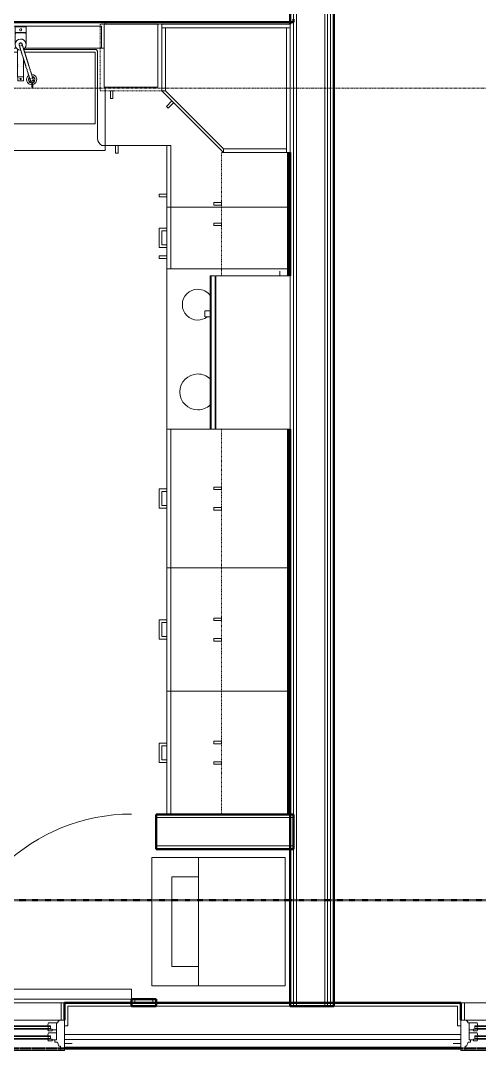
# Model space of a CAD drawing. Header units: inches. Extents: x -4218 to -1830, y 9767 to 12426.
# Drawn here: x -2992.3 to -2902.9, y 9979.8 to 10180.3 of the extents above; entities that cross this region are included whole.
import ezdxf

# ---------------------------------------------------------------- set-up
doc = ezdxf.new("R2010")
doc.units = ezdxf.units.IN
doc.header["$MEASUREMENT"] = 0
for name, pattern in [('Dash', [0.25, 0.125, -0.125]), ('Dash 1_16_', [0.125, 0.0625, -0.0625]), ('Grid Line 1_2_', [0.875, 0.5, -0.125, 0.125, -0.125])]:
    doc.linetypes.add(name, pattern=pattern)
for name, color, linetype, lineweight in [('0-1', 7, 'Continuous', 5), ('0-2', 252, 'Continuous', 9), ('A-DOOR-1', 10, 'Continuous', 9), ('A-DOOR-2', 50, 'Continuous', 20), ('A-GLAZ-1', 151, 'Continuous', 9), ('A-GLAZ-2', 151, 'Continuous', 20), ('A-WALL', 113, 'Continuous', 13), ('A-WALL-1', 7, 'Continuous', 50), ('A-WALL-2', 250, 'Continuous', 13), ('A-WALL-3', 253, 'Continuous', 9), ('A-WALL-4', 252, 'Continuous', 9), ('A-WALL-5', 254, 'Continuous', 9), ('A-WALL-7', 113, 'Continuous', 9), ('A-WALL-8', 113, 'Continuous', 50), ('C-PROP-LINE-1', 91, 'Dash 1_16_', 50), ('I-WALL-1', 7, 'Continuous', 50), ('P-SANR-FIXT-1', 10, 'Continuous', 9), ('P-SANR-FIXT-3', 252, 'Continuous', 9), ('Q-CASE', 31, 'Continuous', 9), ('Q-CASE-1', 253, 'Continuous', 9), ('Q-CASE-2', 252, 'Continuous', 9), ('Q-CASE-3', 10, 'Continuous', 9), ('Q-CASE-4', 10, 'Dash', 9), ('Q-CASE-5', 254, 'Continuous', 9), ('Q-SPCQ-1', 10, 'Continuous', 9), ('S-GRID-1', 1, 'Grid Line 1_2_', 9)]:
    doc.layers.add(name, color=color, linetype=linetype, lineweight=lineweight)

# ---------------------------------------------------------------- blocks, each defined once
blk = doc.blocks.new('Range - 24_ x 30_-V20-BACKGROUND - 2ND FLOOR')
at = {"layer": 'Q-SPCQ-1'}
blk.add_line((29.12, -22), (30, -22), dxfattribs=at)
for centre, radius, start, end in [((6.5, -6), 3.5, 360, 180), ((23.5, -6), 3, 0, 180), ((6.5, -6), 3.5, 180, 223.5728), ((6.5, -6), 3.5, 316.3809, 0), ((23.5, -6), 3, 180, 216.0867), ((23.5, -6), 3, 306.1227, 0), ((6.5, -6), 3.5, 261.0228, 278.9772)]:
    blk.add_arc(centre, radius, start, end, dxfattribs=at)
blk = doc.blocks.new('SWING - SINGLE - FLUSH - 36_ x 80_ - OFFSET PIVOT DOOR AT MAGIC PAK AND WASHER_DRYER-3199415-BACKGROUND - 2ND FLOOR')
at = {"layer": 'A-DOOR-1'}
blk.add_arc((18, -2.38), 36.07, 180, 266.8211, dxfattribs=at)
at = {"layer": 'A-DOOR-2'}
for p, q in [((16, -2.38), (16, -38.39)), ((18, -2.38), (16, -2.38)), ((18, -2.38), (18, -38.39)), ((18, -38.39), (16, -38.39))]:
    blk.add_line(p, q, dxfattribs=at)
blk = doc.blocks.new('Stacked Washer and Dryer - 26_x25_ - Private-1372850-BACKGROUND - 2ND FLOOR')
at = {"layer": 'P-SANR-FIXT-1'}
for p, q in [((0, 12.5), (26, 12.5)), ((0, 12.5), (0, -12.5)), ((16.90625, -12.5), (16.90625, 12.5)), ((26, 12.5), (26, -12.5)), ((22.09375, 8.75), (16.90625, 8.75)), ((22.09375, -8.75), (22.09375, 8.75)), ((16.90625, -8.75), (22.09375, -8.75)), ((26, -12.5), (0, -12.5))]:
    blk.add_line(p, q, dxfattribs=at)
blk = doc.blocks.new('30quot_MicrowaveVent_11166 - 70cm miele oven-2804781-BACKGROUND - 2ND FLOOR')
at = {"layer": 'Q-CASE-3'}
for p, q in [((8.88, 16.6), (7.69, 16.6)), ((7.69, 15.63), (7.69, 16.55)), ((8.88, 16.55), (8.88, 15.63)), ((15.68, 15.6), (-14.2, 15.6)), ((-14.2, 15.39), (-14.2, 15.6)), ((-14.2, 14.61), (-14.2, 15.39)), ((15.68, 15.39), (-14.2, 15.39)), ((15.68, 14.61), (-14.2, 14.61)), ((-14.2, 0), (-14.2, 14.49)), ((-14.2, 14.49), (15.68, 14.49)), ((15.68, 15.6), (15.68, 15.39)), ((15.68, 15.39), (15.68, 14.61)), ((15.68, 14.49), (15.68, 0)), ((-14.2, 0), (15.68, 0))]:
    blk.add_line(p, q, dxfattribs=at)
blk = doc.blocks.new('Base Cabinet 3 Drawer 230 - Base Cabinet 3 Drawer 230 27_-V22-BACKGROUND - 2ND FLOOR')
at = {"layer": 'Q-CASE-1'}
for p, q in [((-0.64, 24), (-1.14, 24)), ((2.11, 24), (2.61, 24)), ((-12.76, 0.37), (-12.76, 0))]:
    blk.add_line(p, q, dxfattribs=at)
at = {"layer": 'Q-CASE-2'}
for p, q in [((-12.76, 24), (14.24, 24)), ((-12.76, 23.25), (-12.76, 24)), ((14.24, 23.25), (-12.76, 23.25)), ((-12.76, 23.25), (-12.76, 0.37)), ((-0.64, 24), (-1.14, 24)), ((2.11, 24), (2.61, 24)), ((14.24, 24), (14.24, 23.25)), ((14.24, 15.6), (14.24, 23.25)), ((14.24, 14.49), (14.24, 14.61))]:
    blk.add_line(p, q, dxfattribs=at)
at = {"layer": 'Q-CASE-3'}
for p, q in [((2.61, 25.5), (-1.14, 25.5)), ((-1.14, 25.5), (-1.14, 24)), ((-0.64, 24), (-0.64, 25)), ((-0.64, 25), (2.11, 25)), ((2.11, 25), (2.11, 24)), ((2.61, 24), (2.61, 25.5))]:
    blk.add_line(p, q, dxfattribs=at)
at = {"layer": 'Q-CASE-5'}
for p, q in [((-0.64, 24), (-1.14, 24)), ((2.11, 24), (2.61, 24)), ((-12.76, 0), (14.24, 0))]:
    blk.add_line(p, q, dxfattribs=at)
blk = doc.blocks.new('Base Cabinet 3 Drawer 230 - Base Cabinet 3 Drawer 230 24_-V23-BACKGROUND - 2ND FLOOR')
at = {"layer": 'Q-CASE-1'}
for p, q in [((-0.64, 24), (-1.14, 24)), ((2.11, 24), (2.61, 24)), ((-11.26, 0.37), (-11.26, 0)), ((12.74, 0), (12.74, 0.37))]:
    blk.add_line(p, q, dxfattribs=at)
at = {"layer": 'Q-CASE-2'}
for p, q in [((-11.26, 24), (12.74, 24)), ((-11.26, 23.25), (-11.26, 24)), ((12.74, 23.25), (-11.26, 23.25)), ((-11.26, 23.25), (-11.26, 0.37)), ((-0.64, 24), (-1.14, 24)), ((2.11, 24), (2.61, 24)), ((12.74, 24), (12.74, 23.25)), ((12.74, 0.37), (12.74, 23.25))]:
    blk.add_line(p, q, dxfattribs=at)
at = {"layer": 'Q-CASE-3'}
for p, q in [((2.61, 25.5), (-1.14, 25.5)), ((-1.14, 25.5), (-1.14, 24)), ((-0.64, 24), (-0.64, 25)), ((-0.64, 25), (2.11, 25)), ((2.11, 25), (2.11, 24)), ((2.61, 24), (2.61, 25.5))]:
    blk.add_line(p, q, dxfattribs=at)
at = {"layer": 'Q-CASE-5'}
for p, q in [((-0.64, 24), (-1.14, 24)), ((2.11, 24), (2.61, 24)), ((-11.26, 0), (12.74, 0))]:
    blk.add_line(p, q, dxfattribs=at)
blk = doc.blocks.new('Single Door 1 Drawer 211 - 211 Base Cabinet Single Door1 Drawer 12_-2706434-BACKGROUND - 2ND FLOOR')
at = {"layer": 'Q-CASE-1'}
for p, q in [((-11.26, -0.37), (-11.26, 0)), ((0.74, 0), (0.74, -0.37)), ((-1.76, -24), (-1.27, -24))]:
    blk.add_line(p, q, dxfattribs=at)
at = {"layer": 'Q-CASE-2'}
for p, q in [((-11.26, -23.25), (-11.26, -0.37)), ((0.74, -0.37), (0.74, -23.25)), ((-11.26, -23.25), (-11.26, -24)), ((0.74, -23.25), (-11.26, -23.25)), ((-11.26, -24), (0.74, -24)), ((-7.14, -24), (-6.64, -24)), ((-3.39, -24), (-3.89, -24)), ((-1.76, -24), (-1.27, -24)), ((0.74, -24), (0.74, -23.25))]:
    blk.add_line(p, q, dxfattribs=at)
at = {"layer": 'Q-CASE-3'}
for p, q in [((-7.14, -24), (-7.14, -25.5)), ((-6.64, -25), (-6.64, -24)), ((-3.89, -24), (-3.89, -25)), ((-3.39, -25.5), (-3.39, -24)), ((-1.76, -24), (-1.76, -25.5)), ((-1.27, -25.5), (-1.27, -24)), ((-7.14, -25.5), (-3.39, -25.5)), ((-3.89, -25), (-6.64, -25)), ((-1.76, -25.5), (-1.27, -25.5))]:
    blk.add_line(p, q, dxfattribs=at)
at = {"layer": 'Q-CASE-5'}
blk.add_line((-11.26, 0), (0.74, 0), dxfattribs=at)
blk = doc.blocks.new('Base Cabinet Corner 197 - Base Cabinet Corner 197-2565125-BACKGROUND - 2ND FLOOR')
at = {"layer": 'Q-CASE-1'}
for p, q in [((12.74, 0), (12.74, -0.37)), ((10.24, -24), (10.73, -24)), ((-22.89, -36), (-23.26, -36))]:
    blk.add_line(p, q, dxfattribs=at)
at = {"layer": 'Q-CASE-2'}
for p, q in [((12.74, -0.37), (12.74, -24)), ((0.74, -23.25), (0.74, -36)), ((12.74, -23.25), (0.74, -23.25)), ((0.74, -23.25), (0.74, -24)), ((0.74, -24), (0.74, -36)), ((12.74, -24), (0.74, -24)), ((10.24, -24), (10.73, -24)), ((0.73, -34), (0.73, -33.51)), ((0.74, -36), (-10.64, -36))]:
    blk.add_line(p, q, dxfattribs=at)
at = {"layer": 'Q-CASE-3'}
for p, q in [((10.24, -24), (10.24, -25.5)), ((10.73, -25.5), (10.73, -24)), ((10.24, -25.5), (10.73, -25.5)), ((2.23, -33.51), (0.74, -33.51)), ((0.74, -34), (2.23, -34)), ((2.23, -34), (2.23, -33.51))]:
    blk.add_line(p, q, dxfattribs=at)
at = {"layer": 'Q-CASE-5'}
for p, q in [((-23.26, 0), (-22.89, 0)), ((-23.26, -36), (-23.26, 0)), ((-22.89, 0), (2.11, 0)), ((2.11, 0), (12.74, 0))]:
    blk.add_line(p, q, dxfattribs=at)
blk = doc.blocks.new('Vanity Cabinet-Double Door - 33_-V24-BACKGROUND - 2ND FLOOR')
at = {"layer": 'Q-CASE-1'}
for p, q in [((-15.76, -0.38), (-15.76, 0)), ((-15.76, 0), (-15.76, -0.38)), ((17.24, 0), (17.24, -0.38)), ((17.24, -0.38), (17.24, 0))]:
    blk.add_line(p, q, dxfattribs=at)
at = {"layer": 'Q-CASE-2'}
for p, q in [((-15.76, -5.06), (-15.76, -0.38)), ((-15.76, -0.38), (-15.76, -5.06)), ((-15.01, -0.75), (-15.01, -5.06)), ((16.49, -0.75), (-15.01, -0.75)), ((16.49, -5.06), (16.49, -0.75))]:
    blk.add_line(p, q, dxfattribs=at)
at = {"layer": 'Q-CASE-5'}
for p, q in [((-15.76, 0), (17.24, 0)), ((17.24, 0), (-15.76, 0)), ((17.24, 0), (-15.76, 0))]:
    blk.add_line(p, q, dxfattribs=at)
blk = doc.blocks.new('308 - 308 x 24_-2727436-BACKGROUND - 2ND FLOOR')
at = {"layer": 'Q-CASE'}
for p, q in [((-11.25, -13.19), (-12, -13.19)), ((-12, -13.19), (0, -25.19)), ((0, -24.44), (-11.25, -13.19)), ((0, -25.19), (0, -24.44))]:
    blk.add_line(p, q, dxfattribs=at)
at = {"layer": 'Q-CASE-3'}
for p, q in [((13, -0.19), (-12, -0.19)), ((-12, -0.19), (-12, -0.94)), ((-11.25, -0.94), (-12, -0.94)), ((-12, -0.94), (-12, -13.19)), ((-12, -0.94), (13, -0.94)), ((12.25, -0.94), (-11.25, -0.94)), ((-11.25, -0.94), (-11.25, -13.19)), ((-11.25, -13.19), (-11.25, -0.94)), ((12.25, -24.44), (12.25, -0.94)), ((13, -0.94), (12.25, -0.94)), ((12.25, -0.94), (12.25, -25.19)), ((13, -0.94), (13, -0.19)), ((13, -25.19), (13, -0.94)), ((-12, -13.19), (-11.25, -13.19)), ((-11.25, -13.19), (0, -24.44)), ((-10.05, -15.14), (-11.11, -16.2)), ((-10.76, -16.55), (-9.7, -15.49)), ((-11.11, -16.2), (-10.76, -16.55)), ((0, -24.44), (12.25, -24.44)), ((12.25, -24.44), (0, -24.44)), ((0, -24.44), (0, -25.19)), ((0, -25.19), (12.25, -25.19)), ((12.25, -25.19), (12.25, -24.44)), ((12.25, -25.19), (13, -25.19))]:
    blk.add_line(p, q, dxfattribs=at)
blk = doc.blocks.new('300 Series Wall Hung Cabinet_301 - 12_ x 24_-2732593-BACKGROUND - 2ND FLOOR')
at = {"layer": 'Q-CASE-3'}
for p, q in [((5.25, -0.19), (-5.25, -0.19)), ((-5.25, -0.19), (-5.25, -12.44)), ((5.25, -12.44), (5.25, -0.19)), ((-5.25, -12.44), (5.25, -12.44)), ((-4, -13.19), (-3.51, -13.19)), ((-4, -13.19), (-4, -14.69)), ((-3.51, -14.69), (-3.51, -13.19)), ((-4, -14.69), (-3.51, -14.69))]:
    blk.add_line(p, q, dxfattribs=at)
at = {"layer": 'Q-CASE-4'}
for p, q in [((6, -0.19), (-6, -0.19)), ((-6, -0.19), (-6, -13.19)), ((6, -13.19), (6, -0.19)), ((-6, -13.19), (6, -13.19))]:
    blk.add_line(p, q, dxfattribs=at)
blk = doc.blocks.new('Base Cabinet 3 Drawer 230 - Base Cabinet 3 Drawer 230 24_-V25-BACKGROUND - 2ND FLOOR')
at = {"layer": 'Q-CASE-1'}
for p, q in [((-11.26, -0.37), (-11.26, 0)), ((12.74, -0.37), (12.74, -23.25)), ((-1.14, -24), (-0.64, -24)), ((2.61, -24), (2.11, -24)), ((12.74, -24), (12.74, -23.25))]:
    blk.add_line(p, q, dxfattribs=at)
at = {"layer": 'Q-CASE-2'}
for p, q in [((-11.26, -23.25), (-11.26, -0.37)), ((-11.26, -23.25), (-11.26, -24)), ((12.74, -23.25), (-11.26, -23.25)), ((-11.26, -24), (12.74, -24)), ((-1.14, -24), (-0.64, -24)), ((2.61, -24), (2.11, -24))]:
    blk.add_line(p, q, dxfattribs=at)
at = {"layer": 'Q-CASE-3'}
for p, q in [((-1.14, -24), (-1.14, -25.5)), ((-0.64, -25), (-0.64, -24)), ((2.11, -24), (2.11, -25)), ((2.61, -25.5), (2.61, -24)), ((-1.14, -25.5), (2.61, -25.5)), ((2.11, -25), (-0.64, -25))]:
    blk.add_line(p, q, dxfattribs=at)
at = {"layer": 'Q-CASE-5'}
for p, q in [((-11.26, 0), (12.74, 0)), ((12.74, 0), (12.74, -0.37)), ((-1.14, -24), (-0.64, -24)), ((2.61, -24), (2.11, -24))]:
    blk.add_line(p, q, dxfattribs=at)
blk = doc.blocks.new('kitchen_faucet_14143 - kitchen_faucet_14143-2439044-BACKGROUND - 2ND FLOOR')
at = {"layer": 'P-SANR-FIXT-1'}
for p, q in [((-6.3, 0.57), (-7.09, 0.57)), ((-7.09, -0.57), (-7.09, 0.57)), ((-0.9, 0.59), (-6.3, 0.59)), ((-6.3, 0.57), (-6.3, 0.59)), ((-6.3, 0.42), (-6.3, 0.5)), ((-6.3, 0.3), (-6.3, 0.4)), ((-6.3, 0.29), (-6.3, 0.15)), ((-6.3, 0.15), (-6.3, 0.29)), ((-6.3, 0.15), (-6.3, -0.15)), ((-6.3, -0.15), (-6.3, 0.15)), ((-3.97, 0.59), (-4.89, 0.59)), ((2.26, 1.08), (0, 1.08)), ((2.34, 1.02), (2.1, 1.02)), ((2.26, 1.08), (2.26, -1.08)), ((3.44, 1.08), (2.34, 1.08)), ((2.34, -1.08), (2.34, 1.08)), ((3.44, 1.08), (3.44, -1.08)), ((-7.41, -2.04), (-6.99, -1.91)), ((-7.09, -0.57), (-6.3, -0.57)), ((-6.3, -0.15), (-6.3, -0.29)), ((-6.3, -0.29), (-6.3, -0.15)), ((-6.3, -0.4), (-6.3, -0.3)), ((-6.3, -0.5), (-6.3, -0.42)), ((-6.3, -0.59), (-6.3, -0.51)), ((-6.3, -0.59), (-2.83, -0.59)), ((-4.89, -0.59), (-3.97, -0.59)), ((-0.94, -0.59), (-0.9, -0.59)), ((0, -1.08), (2.26, -1.08)), ((2.1, -1.02), (2.34, -1.02)), ((2.34, -1.08), (3.44, -1.08)), ((-7.58, -2.2), (-8.24, -2.2)), ((-8.24, -2.4), (-7.58, -2.4)), ((-6.81, -2.46), (-7.23, -2.59))]:
    blk.add_line(p, q, dxfattribs=at)
at = {"layer": 'P-SANR-FIXT-1', "flags": 128}
for points in [[(-0.06, 0.29), (-0.07, 0.29), (-0.07, 0.29), (-0.07, 0.29), (-0.07, 0.29), (-0.07, 0.29), (-0.08, 0.28), (-0.08, 0.28), (-0.09, 0.28), (-0.1, 0.28), (-0.1, 0.28), (-0.11, 0.27), (-0.26, 0.23), (-0.28, 0.22), (-0.3, 0.22), (-0.46, 0.16), (-0.49, 0.16), (-0.51, 0.15), (-0.54, 0.14), (-0.57, 0.13), (-0.6, 0.12), (-0.63, 0.11), (-0.66, 0.1), (-0.69, 0.09), (-0.72, 0.08), (-0.75, 0.07), (-0.78, 0.06), (-0.82, 0.05), (-0.85, 0.04), (-0.89, 0.03), (-0.92, 0.02), (-0.96, 0.01), (-1, 0), (-1.04, -0.02), (-1.07, -0.03), (-1.11, -0.04), (-1.15, -0.05), (-1.2, -0.07), (-1.24, -0.08), (-1.28, -0.09), (-1.32, -0.11), (-1.37, -0.12), (-1.41, -0.14), (-1.46, -0.15), (-1.5, -0.16), (-1.55, -0.18), (-1.6, -0.19), (-1.65, -0.21), (-1.69, -0.23), (-1.74, -0.24), (-1.79, -0.26), (-2.49, -0.48), (-2.55, -0.5), (-2.61, -0.51), (-2.67, -0.53), (-2.72, -0.55), (-2.78, -0.57), (-2.84, -0.59), (-2.9, -0.61), (-2.96, -0.62), (-3.02, -0.64), (-3.08, -0.66), (-3.14, -0.68), (-3.19, -0.7), (-3.25, -0.72), (-3.31, -0.74), (-3.37, -0.76), (-3.43, -0.77), (-3.49, -0.79), (-3.55, -0.81), (-3.61, -0.83), (-3.67, -0.85), (-3.73, -0.87), (-3.79, -0.89), (-3.85, -0.91), (-3.91, -0.92), (-3.97, -0.94), (-4.03, -0.96), (-4.09, -0.98), (-4.15, -1), (-4.21, -1.02), (-4.26, -1.04), (-4.32, -1.05), (-4.94, -1.25), (-4.99, -1.27), (-5.04, -1.28), (-5.09, -1.3), (-5.15, -1.31), (-5.2, -1.33), (-5.44, -1.41), (-5.48, -1.42), (-5.53, -1.43), (-5.57, -1.45), (-5.62, -1.46), (-5.66, -1.48), (-5.7, -1.49), (-5.75, -1.5), (-5.79, -1.52), (-5.83, -1.53), (-5.87, -1.54), (-5.91, -1.56), (-5.95, -1.57), (-5.99, -1.58), (-6.02, -1.59), (-6.06, -1.6), (-6.1, -1.61), (-6.13, -1.63), (-6.17, -1.64), (-6.2, -1.65), (-6.23, -1.66), (-6.26, -1.67), (-6.3, -1.68), (-6.33, -1.69), (-6.36, -1.7), (-6.38, -1.71), (-6.41, -1.71), (-6.44, -1.72), (-6.47, -1.73), (-6.49, -1.74), (-6.52, -1.75), (-6.54, -1.76), (-6.57, -1.76), (-6.59, -1.77), (-6.61, -1.78), (-6.63, -1.78), (-6.65, -1.79), (-6.67, -1.8), (-6.69, -1.8), (-6.71, -1.81), (-6.73, -1.81), (-6.74, -1.82), (-6.76, -1.82), (-6.77, -1.83), (-6.79, -1.83), (-6.8, -1.84), (-6.81, -1.84), (-6.83, -1.84), (-6.84, -1.85), (-6.85, -1.85), (-6.86, -1.85), (-6.87, -1.86), (-6.87, -1.86), (-6.88, -1.86), (-6.89, -1.86), (-6.89, -1.87), (-6.9, -1.87), (-6.9, -1.87), (-6.9, -1.87), (-6.91, -1.87), (-6.91, -1.87), (-6.91, -1.87)], [(0.27, 0.18), (0.21, 0.23), (0.15, 0.28), (0.08, 0.3), (0, 0.3), (-0.08, 0.28), (-0.15, 0.25), (-0.2, 0.2), (-0.24, 0.13), (-0.27, 0.06), (-0.27, 0.01)], [(-0.22, -0.16), (-0.17, -0.22), (-0.1, -0.26), (-0.03, -0.28), (0.05, -0.29), (0.13, -0.27), (0.19, -0.23), (0.25, -0.18), (0.29, -0.12), (0.31, -0.04), (0.32, 0.03), (0.3, 0.11), (0.27, 0.18)], [(-6.61, -1.94), (-6.67, -1.9), (-6.74, -1.87), (-6.82, -1.86), (-6.9, -1.87), (-6.97, -1.9), (-7.03, -1.94), (-7.08, -2), (-7.1, -2.08), (-7.11, -2.15)], [(-0.25, -0.39), (-0.27, -0.4), (-0.3, -0.4), (-0.32, -0.41), (-0.35, -0.42), (-0.38, -0.43), (-0.41, -0.44), (-0.44, -0.45), (-0.46, -0.46), (-0.5, -0.47), (-0.53, -0.48), (-0.56, -0.49), (-0.59, -0.5), (-0.62, -0.51), (-0.66, -0.52), (-0.69, -0.53), (-0.73, -0.54), (-0.77, -0.55), (-0.8, -0.56), (-0.84, -0.58), (-0.88, -0.59), (-0.92, -0.6), (-0.96, -0.61), (-1, -0.63), (-1.04, -0.64), (-1.08, -0.65), (-1.13, -0.67), (-1.17, -0.68), (-1.22, -0.69), (-1.26, -0.71), (-1.31, -0.72), (-1.35, -0.74), (-1.4, -0.75), (-1.45, -0.77), (-1.5, -0.78), (-1.54, -0.8), (-1.59, -0.81), (-1.64, -0.83), (-1.69, -0.84), (-1.75, -0.86), (-1.8, -0.88), (-1.85, -0.89), (-1.9, -0.91), (-1.96, -0.93), (-2.01, -0.94), (-2.06, -0.96), (-2.12, -0.98), (-2.18, -1), (-2.23, -1.01), (-2.29, -1.03), (-2.34, -1.05), (-2.4, -1.07), (-2.46, -1.09), (-2.52, -1.1), (-2.57, -1.12), (-2.63, -1.14), (-2.69, -1.16), (-2.75, -1.18), (-2.81, -1.2), (-2.87, -1.21), (-2.93, -1.23), (-2.99, -1.25), (-3.05, -1.27), (-3.1, -1.29), (-3.16, -1.31), (-3.22, -1.33), (-3.28, -1.35), (-3.34, -1.37), (-3.4, -1.38), (-3.46, -1.4), (-3.52, -1.42), (-3.58, -1.44), (-3.64, -1.46), (-3.7, -1.48), (-3.76, -1.5), (-3.82, -1.52), (-3.88, -1.53), (-3.94, -1.55), (-4, -1.57), (-4.05, -1.59), (-4.11, -1.61), (-4.74, -1.8), (-4.79, -1.82), (-4.84, -1.84), (-4.89, -1.85), (-4.94, -1.87), (-4.99, -1.89), (-5.22, -1.96), (-5.27, -1.97), (-5.32, -1.99), (-5.36, -2), (-5.41, -2.02), (-5.45, -2.03), (-5.49, -2.04), (-5.54, -2.06), (-5.58, -2.07), (-5.62, -2.08), (-5.66, -2.1), (-5.7, -2.11), (-5.74, -2.12), (-5.78, -2.13), (-5.82, -2.15), (-5.85, -2.16), (-5.89, -2.17), (-5.93, -2.18), (-5.96, -2.19), (-6, -2.2), (-6.03, -2.21), (-6.06, -2.22), (-6.09, -2.23), (-6.13, -2.24), (-6.16, -2.25), (-6.19, -2.26), (-6.21, -2.27), (-6.24, -2.28), (-6.27, -2.29), (-6.3, -2.3), (-6.32, -2.3), (-6.35, -2.31), (-6.37, -2.32), (-6.39, -2.33), (-6.42, -2.33), (-6.44, -2.34), (-6.46, -2.35), (-6.48, -2.35), (-6.5, -2.36), (-6.52, -2.37), (-6.54, -2.37), (-6.55, -2.38), (-6.57, -2.38), (-6.59, -2.39), (-6.6, -2.39), (-6.61, -2.4), (-6.63, -2.4), (-6.64, -2.41), (-6.65, -2.41), (-6.66, -2.41), (-6.67, -2.42), (-6.68, -2.42), (-6.69, -2.42), (-6.7, -2.42), (-6.7, -2.43), (-6.71, -2.43), (-6.72, -2.43), (-6.72, -2.43), (-6.72, -2.43), (-6.73, -2.43), (-6.73, -2.43), (-6.73, -2.43), (-6.73, -2.43)], [(0.11, -0.27), (0.11, -0.27), (0.11, -0.27), (0.11, -0.28), (0.11, -0.28), (0.1, -0.28), (0.1, -0.28), (0.09, -0.28), (0.09, -0.28), (0.08, -0.28), (0.07, -0.29), (0.06, -0.29), (-0.08, -0.34), (-0.1, -0.34), (-0.12, -0.35), (-0.14, -0.35), (-0.16, -0.36), (-0.18, -0.37), (-0.2, -0.37), (-0.23, -0.38), (-0.25, -0.39)], [(-7.11, -2.15), (-7.1, -2.23), (-7.08, -2.3), (-7.03, -2.36), (-6.97, -2.41), (-6.9, -2.44), (-6.82, -2.45), (-6.74, -2.44), (-6.67, -2.41), (-6.61, -2.36), (-6.56, -2.3), (-6.53, -2.23), (-6.52, -2.15)]]:
    blk.add_lwpolyline(points, dxfattribs=at)
at = {"layer": 'P-SANR-FIXT-1'}
for centre, radius, start, end in [((-6.69, 0), 0.118, 0, 180), ((0, 0), 1.08, 360, 180), ((2.88, 0), 0.197, 0, 180), ((-6.83, -2.16), 0.984, 34.6289, 180), ((-6.83, -2.16), 0.63, 45, 180), ((-6.83, -2.16), 0.591, 47.2269, 168.6397), ((-6.69, 0), 0.118, 180, 360), ((0, 0), 1.08, 180, 182.3811), ((0, 0), 1.08, 212.5288, 360), ((2.88, 0), 0.197, 180, 0), ((-6.83, -2.16), 0.984, 180, 183.6246), ((-6.83, -2.16), 0.984, 195, 360), ((-6.83, -2.16), 0.63, 180, 349.6916), ((-6.83, -2.16), 0.591, 168.6397, 180), ((-6.83, -2.16), 0.591, 180, 227.1165), ((-6.83, -2.16), 0.591, 227.1165, 345.2352)]:
    blk.add_arc(centre, radius, start, end, dxfattribs=at)
for centre, major_axis, ratio, start_param, end_param in [((-3.97, 0), (0, 0.591), 0.906308, 6.021386, 6.806784), ((-3.97, 0), (0, 0.591), 0.906308, 2.617994, 3.403392), ((-8.24, -2.3), (0, 0.0984), 0.984808, 4.712389, 7.853982), ((-8.24, -2.3), (0, 0.0984), 0.984808, 1.570796, 4.712389)]:
    blk.add_ellipse(centre, major_axis=major_axis, ratio=ratio, start_param=start_param, end_param=end_param, dxfattribs=at)
blk = doc.blocks.new('Stainless Steel Farmhous Kitchen Sink - Stainless Steel Farmhous Kitchen Sink-2443921-BACKGROUND - 2ND FLOOR')
at = {"layer": 'P-SANR-FIXT-1'}
for p, q in [((-31, -16.96), (-31, -3)), ((-31, -3), (-17.09, -3)), ((-15.75, -3), (-2, -3)), ((-2, -3), (-2, -16.96)), ((-2, -16.96), (-31, -16.96)), ((-33, -21.19), (-33, -22.2)), ((0, -22.2), (0, -21.19)), ((-33, -22.2), (0, -22.2))]:
    blk.add_line(p, q, dxfattribs=at)
at = {"layer": 'P-SANR-FIXT-3'}
for p, q in [((-17.32, -2.25), (-33, -2.25)), ((-33, -2.32), (-33, -21.19)), ((-0.25, -2.25), (-15.68, -2.25)), ((0, -21.19), (0, -9.81))]:
    blk.add_line(p, q, dxfattribs=at)
blk = doc.blocks.new('300 Series Wall Hung Cabinet_302 - 27_ X 24_-2768166-BACKGROUND - 2ND FLOOR')
at = {"layer": 'Q-CASE-3'}
for p, q in [((-2.25, -13.19), (-1.76, -13.19)), ((-2.25, -13.19), (-2.25, -14.69)), ((-1.76, -14.69), (-1.76, -13.19)), ((1.75, -13.19), (2.24, -13.19)), ((1.75, -13.19), (1.75, -14.69)), ((2.24, -14.69), (2.24, -13.19)), ((-2.25, -14.69), (-1.76, -14.69)), ((1.75, -14.69), (2.24, -14.69))]:
    blk.add_line(p, q, dxfattribs=at)
at = {"layer": 'Q-CASE-4'}
for p, q in [((13.5, -0.19), (-13.5, -0.19)), ((-13.5, -0.19), (-13.5, -13.19)), ((13.5, -13.19), (13.5, -0.19)), ((-13.5, -13.19), (13.5, -13.19))]:
    blk.add_line(p, q, dxfattribs=at)
blk = doc.blocks.new('300 Series Wall Hung Cabinet_302 - 24_ X 24_-2590484-BACKGROUND - 2ND FLOOR')
at = {"layer": 'Q-CASE-3'}
for p, q in [((-1.76, 14.69), (-2.25, 14.69)), ((-2.25, 14.69), (-2.25, 13.19)), ((-1.76, 13.19), (-1.76, 14.69)), ((2.24, 14.69), (1.75, 14.69)), ((1.75, 14.69), (1.75, 13.19)), ((2.24, 13.19), (2.24, 14.69)), ((-1.76, 13.19), (-2.25, 13.19)), ((2.24, 13.19), (1.75, 13.19))]:
    blk.add_line(p, q, dxfattribs=at)
at = {"layer": 'Q-CASE-4'}
for p, q in [((-12, 0.19), (-12, 13.19)), ((-12, 13.19), (12, 13.19)), ((12, 13.19), (12, 0.19)), ((12, 0.19), (-12, 0.19))]:
    blk.add_line(p, q, dxfattribs=at)
blk = doc.blocks.new('300 Series Wall Hung Cabinet_302 - 24_ X 24_-2588623-BACKGROUND - 2ND FLOOR')
at = {"layer": 'Q-CASE-3'}
for p, q in [((-2.25, -13.19), (-1.76, -13.19)), ((-2.25, -13.19), (-2.25, -14.69)), ((-1.76, -14.69), (-1.76, -13.19)), ((1.75, -13.19), (2.24, -13.19)), ((1.75, -13.19), (1.75, -14.69)), ((2.24, -14.69), (2.24, -13.19)), ((-2.25, -14.69), (-1.76, -14.69)), ((1.75, -14.69), (2.24, -14.69))]:
    blk.add_line(p, q, dxfattribs=at)
at = {"layer": 'Q-CASE-4'}
for p, q in [((12, -0.19), (-12, -0.19)), ((-12, -0.19), (-12, -13.19)), ((12, -13.19), (12, -0.19)), ((-12, -13.19), (12, -13.19))]:
    blk.add_line(p, q, dxfattribs=at)
blk = doc.blocks.new('CTR - 1st Phase - Unit Layouts_rvt-1-BACKGROUND - 2ND FLOOR')
at = {"layer": 'A-WALL-1'}
for p, q in [((-3092, 10180.03), (-2939.15, 10180.03)), ((-2939.15, 10180.03), (-2939.15, 10180.65)), ((-2940.15, 10154.65), (-2940.15, 10130.65)), ((-2939.77, 10130.65), (-2939.77, 10154.65)), ((-2940.15, 10100.77), (-2940.15, 10025.77)), ((-2939.77, 10025.77), (-2939.77, 10100.77)), ((-2939.15, 10025.77), (-2965.9, 10025.77)), ((-2965.9, 10025.77), (-2965.9, 10019.02)), ((-2940.15, 10025.77), (-2939.77, 10025.77)), ((-2939.15, 10019.02), (-2939.15, 10025.77)), ((-2965.9, 10019.02), (-2939.15, 10019.02)), ((-2965.9, 9989.77), (-2970.65, 9989.77)), ((-2970.65, 9989.77), (-2970.65, 9988.43)), ((-2970.65, 9988.43), (-2970.03, 9988.43)), ((-2970.03, 9988.43), (-2966.53, 9988.43)), ((-2966.53, 9988.43), (-2965.9, 9988.43)), ((-2965.9, 9988.43), (-2965.9, 9989.77))]:
    blk.add_line(p, q, dxfattribs=at)
at = {"layer": 'A-WALL-2'}
for p, q in [((-2939.15, 10025.15), (-2965.9, 10025.15)), ((-2939.15, 10019.65), (-2965.9, 10019.65)), ((-2970.03, 9989.77), (-2970.03, 9989.06)), ((-2970.03, 9989.06), (-2966.53, 9989.06)), ((-2966.53, 9989.77), (-2966.53, 9989.06))]:
    blk.add_line(p, q, dxfattribs=at)
at = {"layer": 'A-WALL-3'}
for p, q in [((-2939.77, 10130.65), (-2939.77, 10154.65)), ((-2939.77, 10025.77), (-2939.77, 10100.77)), ((-2939.77, 10025.77), (-2940.15, 10025.77))]:
    blk.add_line(p, q, dxfattribs=at)
at = {"layer": 'A-WALL-4'}
for p, q in [((-2940.15, 10154.65), (-2940.15, 10130.65)), ((-2940.15, 10100.77), (-2940.15, 10025.77))]:
    blk.add_line(p, q, dxfattribs=at)
at = {"layer": 'A-WALL-5'}
blk.add_line((-2939.77, 10154.65), (-2939.77, 10179.65), dxfattribs=at)
at = {"layer": 'A-WALL-7'}
for p, q in [((-2939.77, 10180.03), (-3057.25, 10180.03)), ((-3057.25, 10180.03), (-2939.77, 10180.03)), ((-2939.77, 10179.65), (-2939.77, 10180.03)), ((-2939.77, 10180.03), (-2939.77, 10179.65)), ((-2939.77, 10154.65), (-2939.77, 10179.65)), ((-2939.77, 10179.65), (-2939.77, 10154.65)), ((-2991.68, 10174.72), (-2977.77, 10174.72)), ((-2977.77, 10174.72), (-2991.68, 10174.72)), ((-2977.27, 10174.22), (-2977.27, 10157.37)), ((-2977.27, 10157.37), (-2977.27, 10174.22)), ((-2976.45, 10156.03), (-2963.77, 10156.03)), ((-2963.77, 10156.03), (-2976.45, 10156.03)), ((-2963.77, 10156.03), (-2963.77, 10025.77)), ((-2963.77, 10025.77), (-2963.77, 10156.03)), ((-2939.77, 10130.65), (-2939.77, 10154.65)), ((-2939.77, 10154.65), (-2939.77, 10130.65)), ((-2939.77, 10025.77), (-2939.77, 10100.77)), ((-2939.77, 10100.77), (-2939.77, 10025.77)), ((-2963.77, 10025.77), (-2940.15, 10025.77)), ((-2940.15, 10025.77), (-2963.77, 10025.77)), ((-2940.15, 10025.77), (-2939.77, 10025.77)), ((-2939.77, 10025.77), (-2940.15, 10025.77))]:
    blk.add_line(p, q, dxfattribs=at)
for centre, radius, start, end in [((-2977.77, 10174.22), 0.5, 360, 90), ((-2977.77, 10174.22), 0.5, 360, 90), ((-2975.77, 10157.37), 1.5, 180, 243.3485), ((-2975.77, 10157.37), 1.5, 180, 243.3485)]:
    blk.add_arc(centre, radius, start, end, dxfattribs=at)
at = {"layer": '0-2'}
for name, p in [('Vanity Cabinet-Double Door - 33_-V24-BACKGROUND - 2ND FLOOR', (-2993.01, 10180.03)), ('300 Series Wall Hung Cabinet_301 - 12_ x 24_-2732593-BACKGROUND - 2ND FLOOR', (-2970.77, 10179.84)), ('308 - 308 x 24_-2727436-BACKGROUND - 2ND FLOOR', (-2952.77, 10179.84)), ('Stainless Steel Farmhous Kitchen Sink - Stainless Steel Farmhous Kitchen Sink-2443921-BACKGROUND - 2ND FLOOR', (-2975.77, 10177.22))]:
    blk.add_blockref(name, p, dxfattribs=at)
for name, p, rotation in [('kitchen_faucet_14143 - kitchen_faucet_14143-2439044-BACKGROUND - 2ND FLOOR', (-2992.27, 10175.67), 89.9999999998956), ('Base Cabinet Corner 197 - Base Cabinet Corner 197-2565125-BACKGROUND - 2ND FLOOR', (-2939.77, 10156.77), 269.999999999893), ('300 Series Wall Hung Cabinet_302 - 24_ X 24_-2588623-BACKGROUND - 2ND FLOOR', (-2939.96, 10142.65), 269.9999999999392), ('Single Door 1 Drawer 211 - 211 Base Cabinet Single Door1 Drawer 12_-2706434-BACKGROUND - 2ND FLOOR', (-2939.77, 10132.77), 269.9999999998935), ('Range - 24_ x 30_-V20-BACKGROUND - 2ND FLOOR', (-2963.77, 10101.53), 89.9999999999672), ('30quot_MicrowaveVent_11166 - 70cm miele oven-2804781-BACKGROUND - 2ND FLOOR', (-2939.77, 10114.97), 89.9999999999377), ('Base Cabinet 3 Drawer 230 - Base Cabinet 3 Drawer 230 27_-V22-BACKGROUND - 2ND FLOOR', (-2939.77, 10086.53), 89.99999999998313), ('300 Series Wall Hung Cabinet_302 - 27_ X 24_-2768166-BACKGROUND - 2ND FLOOR', (-2939.96, 10087.27), 269.9999999999392), ('Base Cabinet 3 Drawer 230 - Base Cabinet 3 Drawer 230 24_-V23-BACKGROUND - 2ND FLOOR', (-2939.77, 10061.03), 89.99999999998313), ('300 Series Wall Hung Cabinet_302 - 24_ X 24_-2590484-BACKGROUND - 2ND FLOOR', (-2939.96, 10061.77), 89.99999999993928), ('Base Cabinet 3 Drawer 230 - Base Cabinet 3 Drawer 230 24_-V25-BACKGROUND - 2ND FLOOR', (-2939.77, 10038.51), 269.9999999998935), ('300 Series Wall Hung Cabinet_302 - 24_ X 24_-2588623-BACKGROUND - 2ND FLOOR', (-2939.96, 10037.77), 269.9999999999392), ('SWING - SINGLE - FLUSH - 36_ x 80_ - OFFSET PIVOT DOOR AT MAGIC PAK AND WASHER_DRYER-3199415-BACKGROUND - 2ND FLOOR', (-2968.28, 10007.77), 269.9999999999521), ('Stacked Washer and Dryer - 26_x25_ - Private-1372850-BACKGROUND - 2ND FLOOR', (-2940.74, 10004.87), 180)]:
    blk.add_blockref(name, p, dxfattribs=dict(at, rotation=rotation))
blk = doc.blocks.new('CTR - 1st Phase - Common Walls_rvt-1-BACKGROUND - 2ND FLOOR')
at = {"layer": 'A-WALL-2'}
for p, q in [((-2939.15, 10373.41), (-2939.15, 9988.44)), ((-2938.52, 10373.41), (-2938.52, 9988.44)), ((-2933.02, 10373.41), (-2933.02, 9988.44)), ((-2932.52, 10373.41), (-2932.52, 9988.44)), ((-2931.9, 10373.41), (-2931.9, 9988.44))]:
    blk.add_line(p, q, dxfattribs=at)
at = {"layer": 'I-WALL-1'}
for p, q in [((-2939.77, 10373.41), (-2939.77, 10179.65)), ((-2931.27, 9988.44), (-2931.27, 10253.29)), ((-2939.77, 10154.65), (-2939.77, 10130.65)), ((-2939.77, 10100.77), (-2939.77, 9988.44)), ((-2939.77, 9988.44), (-2931.27, 9988.44))]:
    blk.add_line(p, q, dxfattribs=at)
blk = doc.blocks.new('Window-Double_Hung-Andersen-400_Series-Tilt_Wash - DOUBLE HUNG - REVERSE COTTAGE - 2ND FLOOR-2888952-BACKGROUND - 2ND FLOOR')
at = {"layer": 'A-GLAZ-1'}
for p, q in [((-18.95, 4.44), (18.95, 4.44)), ((-18.95, 1.06), (-18.95, 4.44)), ((-18.32, 1.06), (-18.32, 4.44)), ((18.32, 1.06), (18.32, 4.44)), ((18.95, 4.44), (18.95, 1.06)), ((-19.01, 2.44), (-19.01, 3.94)), ((-19.01, 3.94), (-18.95, 3.94)), ((-18.95, 2.44), (-19.01, 2.44)), ((18.95, 3.94), (19.01, 3.94)), ((19.01, 2.44), (18.95, 2.44)), ((19.01, 3.94), (19.01, 2.44)), ((18.95, 1.06), (-18.95, 1.06)), ((-16.29, -0.19), (-15.7, -0.19)), ((-16.29, -0.56), (-15.7, -0.56)), ((-15.82, -0.56), (-15.82, -0.19)), ((-15.7, -0.06), (15.7, -0.06)), ((-15.7, -0.19), (15.7, -0.19)), ((-15.7, -0.56), (15.7, -0.56)), ((-15.7, -0.69), (15.7, -0.69)), ((-15.7, -2), (15.7, -2)), ((16.29, -0.19), (15.7, -0.19)), ((16.29, -0.56), (15.7, -0.56)), ((15.82, -0.56), (15.82, -0.19)), ((-16.29, -2.13), (-15.7, -2.13)), ((-16.29, -2.5), (-15.7, -2.5)), ((-15.82, -2.5), (-15.82, -2.13)), ((-15.7, -2.13), (15.7, -2.13)), ((-15.7, -2.5), (15.7, -2.5)), ((-15.7, -2.63), (15.7, -2.63)), ((16.29, -2.13), (15.7, -2.13)), ((16.29, -2.5), (15.7, -2.5)), ((15.82, -2.5), (15.82, -2.13))]:
    blk.add_line(p, q, dxfattribs=at)
at = {"layer": 'A-GLAZ-2'}
for p, q in [((-19.01, 1.06), (19.01, 1.06)), ((-19.01, -4.81), (-19.01, 1.06)), ((-17.67, 0.78), (-18, 1.06)), ((-17.67, 0.78), (-17.67, 0.56)), ((-17.67, 0.56), (-15.86, 0.56)), ((-17.42, -2.75), (-17.42, 0.56)), ((-15.86, 0.56), (-15.7, -0.06)), ((15.86, 0.56), (15.7, -0.06)), ((17.67, 0.56), (15.86, 0.56)), ((17.42, -2.75), (17.42, 0.56)), ((17.67, 0.78), (18, 1.06)), ((17.67, 0.78), (17.67, 0.56)), ((19.01, 1.06), (19.01, -4.81)), ((-17.42, -0.81), (-16.57, -0.81)), ((-17.42, -1.38), (-15.86, -1.38)), ((-16.57, -0.69), (-16.57, -1.03)), ((-15.7, -0.69), (-16.57, -0.69)), ((-15.86, -1.03), (-16.57, -1.03)), ((-16.29, -0.69), (-16.29, -0.06)), ((-15.7, -0.06), (-16.29, -0.06)), ((-16.29, -2.63), (-16.29, -2)), ((-15.7, -2), (-16.29, -2)), ((-15.86, -1.03), (-15.7, -0.69)), ((-15.86, -1.38), (-15.7, -2)), ((15.7, -0.06), (16.29, -0.06)), ((15.86, -1.03), (15.7, -0.69)), ((15.7, -0.69), (16.57, -0.69)), ((15.86, -1.38), (15.7, -2)), ((15.7, -2), (16.29, -2)), ((15.86, -1.03), (16.57, -1.03)), ((17.42, -1.38), (15.86, -1.38)), ((16.29, -0.69), (16.29, -0.06)), ((16.29, -2.63), (16.29, -2)), ((16.57, -0.69), (16.57, -1.03)), ((17.42, -0.81), (16.57, -0.81)), ((-19.01, -3.44), (-20.51, -3.44)), ((-18.2, -4), (-17.92, -4)), ((-18.2, -4.81), (-18.2, -4)), ((-17.92, -4), (-17.61, -3.19)), ((-17.61, -3.19), (-17.14, -3.19)), ((-17.42, -2.75), (-16.57, -2.75)), ((-17.14, -3.19), (-17.14, -2.75)), ((-16.57, -2.63), (-16.57, -2.97)), ((-15.7, -2.63), (-16.57, -2.63)), ((-15.86, -2.97), (-16.57, -2.97)), ((-15.86, -2.97), (-15.7, -2.63)), ((15.86, -2.97), (15.7, -2.63)), ((15.7, -2.63), (16.57, -2.63)), ((15.86, -2.97), (16.57, -2.97)), ((16.57, -2.63), (16.57, -2.97)), ((17.42, -2.75), (16.57, -2.75)), ((17.14, -3.19), (17.14, -2.75)), ((17.61, -3.19), (17.14, -3.19)), ((17.92, -4), (17.61, -3.19)), ((18.2, -4), (17.92, -4)), ((18.2, -4.81), (18.2, -4)), ((19.01, -3.44), (20.51, -3.44)), ((19.01, -4.81), (-19.01, -4.81))]:
    blk.add_line(p, q, dxfattribs=at)
blk = doc.blocks.new('Family - ___-2835860-BACKGROUND - 2ND FLOOR')
at = {"layer": 'C-PROP-LINE-1'}
blk.add_line((-2636.92, 9980.19), (-3860.72, 9980.19), dxfattribs=at)
blk = doc.blocks.new('Family - ___-2835903-BACKGROUND - 2ND FLOOR')
at = {"layer": 'C-PROP-LINE-1'}
blk.add_line((-2096.45, 10009.09), (-3831.82, 10009.09), dxfattribs=at)
blk = doc.blocks.new('Family - ___-2835932-BACKGROUND - 2ND FLOOR')
at = {"layer": 'C-PROP-LINE-1'}
blk.add_line((-2067.55, 9980.19), (-3860.72, 9980.19), dxfattribs=at)

msp = doc.modelspace()

# ---------------------------------------------------------------- linework, layer by layer
at = {"layer": 'A-WALL'}
for p, q in [((-2983.09, 9988.44), (-2983.09, 9984.63)), ((-2907.16, 9988.44), (-2983.09, 9988.44)), ((-2907.16, 9984.63), (-2907.16, 9988.44)), ((-2983.71, 9984.63), (-2983.09, 9984.63)), ((-2907.16, 9984.63), (-2906.54, 9984.63)), ((-2983.71, 9982.94), (-2906.54, 9982.94)), ((-2983.71, 9981.94), (-2906.54, 9981.94)), ((-2983.71, 9980.44), (-2906.54, 9980.44))]:
    msp.add_line(p, q, dxfattribs=at)
at = {"layer": 'A-WALL-8'}
for p, q in [((-2906.54, 9989.06), (-2983.71, 9989.06)), ((-2983.71, 9989.06), (-2983.71, 9985.69)), ((-2906.54, 9985.69), (-2906.54, 9989.06)), ((-2983.71, 9980.19), (-2906.54, 9980.19))]:
    msp.add_line(p, q, dxfattribs=at)
at = {"layer": 'S-GRID-1'}
msp.add_line((-1830.2, 10167.19), (-4168.71, 10167.19), dxfattribs=at)

# ---------------------------------------------------------------- block references
at = {"layer": '0-1'}
for name in ['CTR - 1st Phase - Unit Layouts_rvt-1-BACKGROUND - 2ND FLOOR', 'CTR - 1st Phase - Common Walls_rvt-1-BACKGROUND - 2ND FLOOR']:
    msp.add_blockref(name, (0, 0), dxfattribs=at)
at = {"layer": 'A-GLAZ-1'}
for p in [(-3002.72, 9984.63), (-2887.52, 9984.63)]:
    msp.add_blockref('Window-Double_Hung-Andersen-400_Series-Tilt_Wash - DOUBLE HUNG - REVERSE COTTAGE - 2ND FLOOR-2888952-BACKGROUND - 2ND FLOOR', p, dxfattribs=at)
at = {"layer": 'C-PROP-LINE-1'}
for name in ['Family - ___-2835860-BACKGROUND - 2ND FLOOR', 'Family - ___-2835932-BACKGROUND - 2ND FLOOR', 'Family - ___-2835903-BACKGROUND - 2ND FLOOR']:
    msp.add_blockref(name, (0, 0), dxfattribs=at)

doc.saveas('drawing.dxf')
